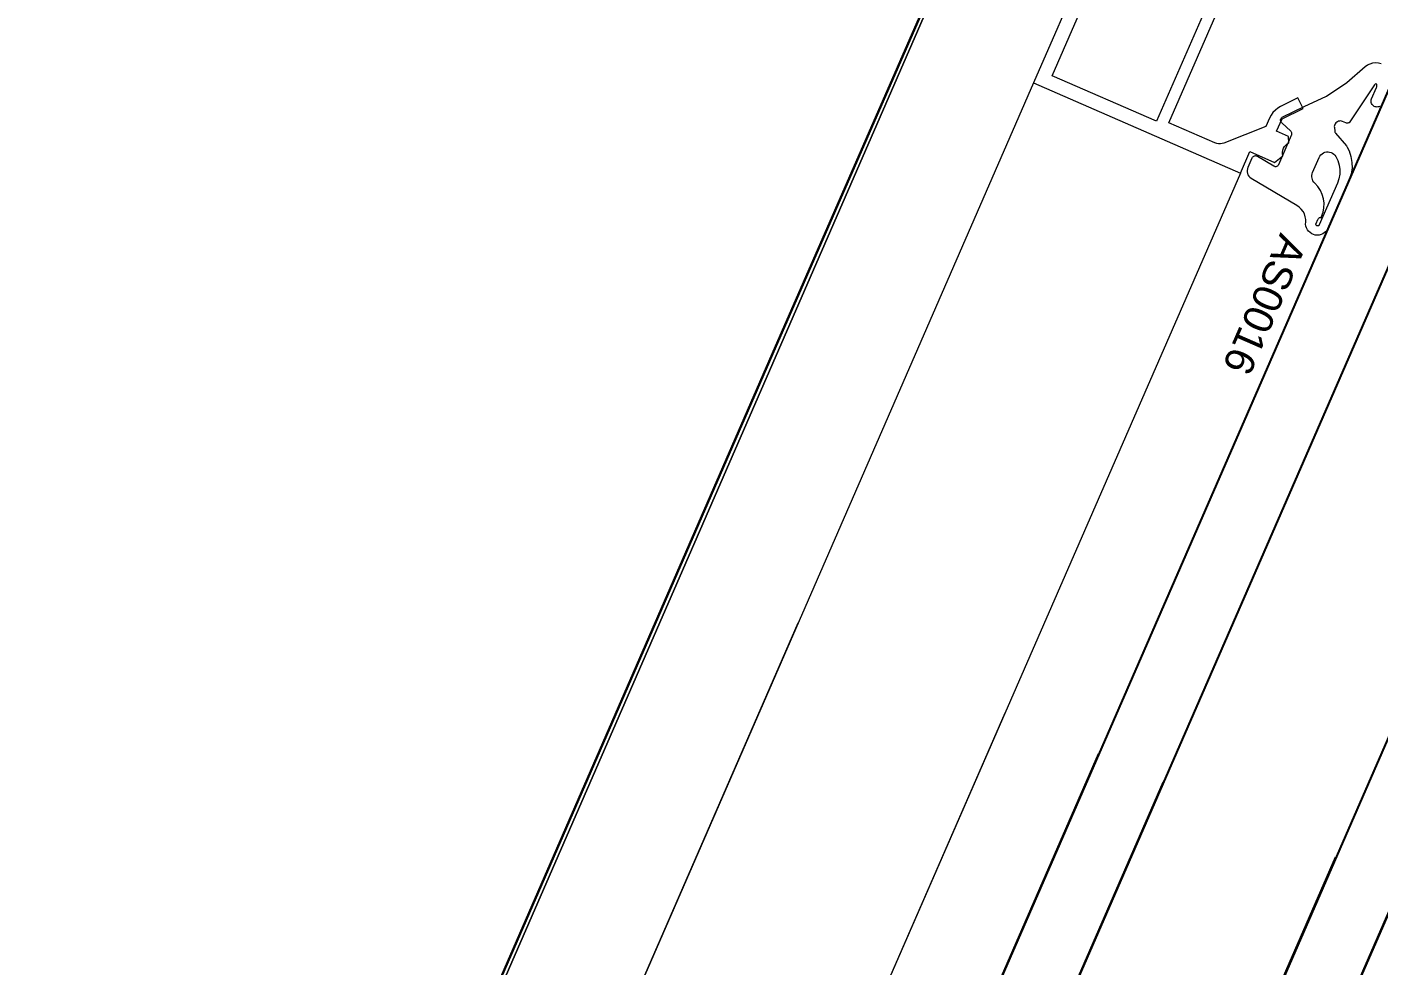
# Model space of a CAD drawing. Header units: millimetres. Extents: x -50172 to 90294, y -80883 to 956680.
# Drawn here: x 5347.8 to 5462.8, y -15168.1 to -15088.3 of the extents above; entities that cross this region are included whole.
import ezdxf

# ---------------------------------------------------------------- set-up
doc = ezdxf.new("R2010")
doc.units = ezdxf.units.MM
doc.header["$MEASUREMENT"] = 0
doc.linetypes.add('Dot & Dashed', pattern=[670.277762, 352.777767, -176.388884, 0, -141.111112])
for name, color, linetype, lineweight in [('0_Pen_No__2', 8, 'Continuous', 15), ('0_Pen_No__5', 7, 'Continuous', 25), ('0_Pen_No__7', 7, 'Continuous', 35), ('0_Pen_No__9', 7, 'Continuous', 13), ('New_A-20-M_Roof_Pen_No__93', 8, 'Continuous', 13), ('New_A-25-M_Curtain_Wall_Pen_No__90', 8, 'Continuous', 20), ('New_A-25-M_Wall_Ext_Pen_No__87', 8, 'Continuous', 20)]:
    doc.layers.add(name, color=color, linetype=linetype, lineweight=lineweight)
for name, color, linetype in [('New_A-20-M_Roof', 7, 'Continuous'), ('New_A-25-M_Curtain_Wall', 7, 'Continuous'), ('New_A-25-M_Wall_Ext', 7, 'Continuous'), ('New_ArchiCAD Windows', 7, 'Continuous')]:
    doc.layers.add(name, color=color, linetype=linetype)
doc.layers.add('New_A-25-M_Curtain_Wall_Pen_No__69', color=7, linetype='Continuous', lineweight=20, true_color=0x606060)
doc.layers.add('New_ArchiCAD Windows_Pen_No__23', color=7, linetype='Continuous', lineweight=30, true_color=0x2a2a2a)
doc.styles.add('GENERATED_STYLE_3', font='')
doc.styles.get('GENERATED_STYLE_3').set_extended_font_data('Arial')

# ---------------------------------------------------------------- blocks, each defined once
blk = doc.blocks.new('Wall_2_1', base_point=(10092.6, -4631.3))
at = {"layer": 'New_A-25-M_Wall_Ext_Pen_No__87', "linetype": 'Continuous', "flags": 128}
blk.add_lwpolyline([(10000.93, -4591.33), (2142.47, -22613.27)], dxfattribs=at)
blk = doc.blocks.new('Wall_4_1', base_point=(9982.59, -4632.6))
at = {"layer": 'New_A-25-M_Wall_Ext_Pen_No__87', "linetype": 'Continuous', "flags": 128}
blk.add_lwpolyline([(4871.77, -16353.33), (9982.59, -4632.6)], dxfattribs=at)
blk = doc.blocks.new('Triple Window 19_2')
at = {"layer": 'New_ArchiCAD Windows_Pen_No__23', "linetype": 'Continuous'}
for p, q in [((662.5, 0), (725, 0)), ((725, 0), (812.5, 0))]:
    blk.add_line(p, q, dxfattribs=at)
blk = doc.blocks.new('Wall_239_1', base_point=(10165.92, -4712.54))
at = {"layer": 'New_ArchiCAD Windows', "color": 251, "linetype": 'Continuous', "lineweight": 20, "true_color": 0x606060, "xscale": -1, "zscale": 1000, "rotation": 66.44041158399281}
blk.add_blockref('Triple Window 19_2', (5701.05, -14451.52), dxfattribs=at)
blk = doc.blocks.new('Morph_2_1')
at = {"layer": 'New_A-20-M_Roof_Pen_No__93', "linetype": 'Continuous', "flags": 128}
blk.add_lwpolyline([(2064.53, -22792.01), (10012.82, -4564.06)], dxfattribs=at)
blk = doc.blocks.new('Beam_8_1', base_point=(10000.93, -4591.33))
at = {"layer": 'New_A-25-M_Curtain_Wall_Pen_No__69', "linetype": 'Dot & Dashed'}
blk.add_line((10000.93, -4591.33), (2142.47, -22613.27), dxfattribs=at)
at = {"layer": 'New_A-25-M_Curtain_Wall_Pen_No__90', "linetype": 'Continuous'}
blk.add_line((10000.93, -4591.33), (2142.47, -22613.27), dxfattribs=at)

msp = doc.modelspace()

# ---------------------------------------------------------------- linework, layer by layer
at = {"layer": '0_Pen_No__2', "linetype": 'Continuous', "flags": 128}
for points in [[(5442.14, -15073.15), (5433.46, -15093.04), (5451.06, -15100.71), (5451.86, -15098.88), (5453.97, -15099.8), (5454.66, -15099.23), (5454.64, -15099.07), (5454.64, -15098.91), (5454.67, -15098.75), (5454.73, -15098.59), (5454.81, -15098.45), (5454.91, -15098.32), (5455.03, -15098.21), (5455.17, -15098.13), (5455.15, -15097.59), (5454.14, -15097.15), (5454.6, -15096.09), (5456.39, -15095.2), (5455.95, -15094.31), (5454.48, -15095.04), (5454.24, -15095.18), (5454.03, -15095.35), (5453.83, -15095.55), (5453.67, -15095.78), (5453.54, -15096.03), (5453.23, -15096.75), (5449.66, -15098.15), (5449.51, -15098.19), (5449.36, -15098.21), (5449.2, -15098.21), (5449.04, -15098.18), (5448.89, -15098.13), (5444.97, -15096.42)], [(5444.97, -15096.42), (5452.28, -15079.65)]]:
    msp.add_lwpolyline(points, dxfattribs=at)
msp.add_lwpolyline([(5443.93, -15096.29), (5435.04, -15092.42), (5442.68, -15074.91), (5444.59, -15075.74), (5444.73, -15075.79), (5444.89, -15075.82), (5445.05, -15075.82), (5445.2, -15075.8), (5445.35, -15075.76), (5447.2, -15075.03), (5450.79, -15076.59), (5450.75, -15077.11), (5450.8, -15077.63), (5450.94, -15078.13), (5451.17, -15078.6), (5451.46, -15079.03)], close=True, dxfattribs=at)
at = {"layer": '0_Pen_No__5', "linetype": 'Continuous'}
for p, q in [((5465.43, -15089.52), (5343.16, -15369.94)), ((5470.93, -15091.92), (5348.66, -15372.34)), ((5485.6, -15098.32), (5363.32, -15378.73)), ((5491.1, -15100.71), (5368.82, -15381.13)), ((5316.74, -15430.51), (5439.02, -15150.1)), ((5322.24, -15432.91), (5444.52, -15152.5)), ((5336.91, -15439.31), (5459.18, -15158.89)), ((5342.41, -15441.71), (5464.68, -15161.29))]:
    msp.add_line(p, q, dxfattribs=at)
at = {"layer": '0_Pen_No__9', "linetype": 'Continuous'}
for p, q in [((5433.46, -15093.04), (5317.58, -15358.79)), ((5451.06, -15100.71), (5335.18, -15366.46)), ((5297.56, -15404.7), (5413.44, -15138.95)), ((5315.16, -15412.37), (5431.04, -15146.62))]:
    msp.add_line(p, q, dxfattribs=at)
at = {"layer": '0_Pen_No__9', "linetype": 'Continuous', "flags": 128}
msp.add_lwpolyline([(5462.92, -15095.03), (5462.84, -15095.06), (5462.76, -15095.08), (5462.68, -15095.09), (5462.6, -15095.08), (5462.52, -15095.06), (5462.44, -15095.03), (5462.37, -15094.98), (5462.31, -15094.93), (5462.26, -15094.86), (5462.22, -15094.79), (5462.19, -15094.71), (5462.18, -15094.63), (5462.18, -15094.55), (5462.19, -15094.47), (5462.22, -15094.39), (5462.64, -15093.42), (5462.66, -15093.37), (5462.67, -15093.32), (5462.67, -15093.28), (5462.67, -15093.23), (5462.66, -15093.18), (5462.64, -15093.14), (5462.61, -15093.1), (5462.57, -15093.12), (5462.53, -15093.14), (5462.49, -15093.18), (5462.46, -15093.21), (5460.38, -15096.35), (5460.32, -15096.42), (5460.26, -15096.44), (5460.21, -15096.46), (5460.17, -15096.46), (5460.12, -15096.46), (5460.07, -15096.45), (5460.03, -15096.44), (5459.74, -15096.31), (5459.66, -15096.29), (5459.57, -15096.27), (5459.49, -15096.28), (5459.4, -15096.29), (5459.32, -15096.33), (5459.25, -15096.37), (5459.18, -15096.43), (5459.13, -15096.5), (5459.09, -15096.57), (5459.06, -15096.66), (5459.04, -15096.74), (5459.05, -15096.83), (5459.08, -15097.14), (5459.09, -15097.18), (5459.1, -15097.23), (5459.13, -15097.26), (5459.15, -15097.3), (5460.08, -15098.39), (5460.12, -15098.45), (5460.15, -15098.51), (5460.3, -15098.82), (5460.46, -15099.29), (5460.55, -15099.79), (5460.56, -15100.29), (5460.48, -15100.78), (5460.31, -15101.26), (5458.52, -15105.38), (5458.44, -15105.53), (5458.34, -15105.66), (5458.22, -15105.77), (5458.08, -15105.86), (5457.92, -15105.93), (5457.76, -15105.97), (5457.6, -15105.98), (5457.43, -15105.97), (5457.27, -15105.93), (5457.12, -15105.86), (5456.98, -15105.77), (5456.86, -15105.65), (5456.76, -15105.52), (5456.68, -15105.37), (5456.63, -15105.22), (5456.6, -15105.05), (5456.61, -15104.89), (5456.61, -15104.65), (5456.57, -15104.41), (5456.5, -15104.17), (5456.39, -15103.96), (5456.24, -15103.76), (5456.07, -15103.59), (5455.87, -15103.45), (5451.97, -15101.17), (5451.87, -15101.08), (5451.79, -15100.97), (5451.72, -15100.86), (5451.68, -15100.73), (5451.65, -15100.6), (5451.65, -15100.47), (5451.68, -15100.34), (5451.72, -15100.21), (5452.07, -15099.4), (5452.09, -15099.36), (5452.12, -15099.32), (5452.16, -15099.29), (5452.2, -15099.26), (5452.25, -15099.24), (5452.3, -15099.23), (5452.35, -15099.22), (5452.4, -15099.23), (5452.45, -15099.24), (5452.5, -15099.27), (5453.91, -15100.1), (5453.96, -15100.12), (5454, -15100.13), (5454.05, -15100.14), (5454.11, -15100.13), (5454.15, -15100.12), (5454.2, -15100.1), (5454.24, -15100.08), (5454.28, -15100.04), (5454.31, -15100), (5454.34, -15099.96), (5455.41, -15097.49), (5455.43, -15097.45), (5455.44, -15097.4), (5455.44, -15097.36), (5455.43, -15097.31), (5455.42, -15097.27), (5455.4, -15097.23), (5455.37, -15097.19), (5455.34, -15097.15), (5454.57, -15096.42), (5454.54, -15096.38), (5454.51, -15096.34), (5454.49, -15096.29), (5454.48, -15096.24), (5454.48, -15096.19), (5454.48, -15096.14), (5454.49, -15096.09), (5454.52, -15096.05), (5454.55, -15096.01), (5454.58, -15095.97), (5454.62, -15095.94), (5454.67, -15095.92), (5456.48, -15095.04), (5458.37, -15094.15), (5460.11, -15093.01), (5461.68, -15091.64), (5461.88, -15091.5), (5462.09, -15091.4), (5462.32, -15091.34), (5462.56, -15091.31), (5462.8, -15091.33), (5463.03, -15091.39)], dxfattribs=at)
msp.add_lwpolyline([(5457.75, -15099.38), (5457.82, -15099.26), (5457.9, -15099.15), (5458, -15099.06), (5458.12, -15098.99), (5458.24, -15098.93), (5458.37, -15098.9), (5458.51, -15098.9), (5458.64, -15098.91), (5458.77, -15098.95), (5458.89, -15099.01), (5459, -15099.08), (5459.1, -15099.18), (5459.18, -15099.29), (5459.35, -15099.64), (5459.46, -15100.02), (5459.52, -15100.41), (5459.51, -15100.8), (5459.44, -15101.18), (5459.31, -15101.55), (5457.76, -15105.11), (5457.75, -15105.13), (5457.74, -15105.15), (5457.72, -15105.17), (5457.7, -15105.18), (5457.68, -15105.19), (5457.65, -15105.19), (5457.63, -15105.2), (5457.6, -15105.19), (5457.58, -15105.19), (5457.56, -15105.18), (5457.54, -15105.17), (5457.52, -15105.15), (5457.5, -15105.13), (5457.49, -15105.11), (5457.48, -15105.08), (5457.48, -15105.06), (5457.48, -15105.03), (5457.48, -15105.01), (5457.49, -15104.99), (5457.64, -15104.65), (5457.66, -15104.61), (5457.69, -15104.57), (5457.72, -15104.54), (5457.76, -15104.51), (5457.8, -15104.49), (5457.84, -15104.48), (5457.89, -15104.47), (5457.93, -15104.47), (5457.97, -15104.39), (5458.1, -15104.03), (5458.16, -15103.65), (5458.18, -15103.27), (5458.13, -15102.88), (5458.02, -15102.51), (5457.86, -15102.17), (5457.64, -15101.85), (5457.38, -15101.56), (5457.3, -15101.47), (5457.23, -15101.37), (5457.18, -15101.26), (5457.15, -15101.14), (5457.13, -15101.02), (5457.13, -15100.9), (5457.15, -15100.77), (5457.2, -15100.66)], close=True, dxfattribs=at)

# ---------------------------------------------------------------- block references
at = {"layer": 'New_A-20-M_Roof', "linetype": 'Continuous', "lineweight": 0}
msp.add_blockref('Morph_2_1', (0, 0), dxfattribs=at)
at = {"layer": 'New_A-25-M_Curtain_Wall', "color": 8, "lineweight": 20}
msp.add_blockref('Beam_8_1', (10000.93, -4591.33), dxfattribs=at)
at = {"layer": 'New_A-25-M_Wall_Ext', "color": 250, "lineweight": 50, "true_color": 0x2a2a2a}
for name, p in [('Wall_4_1', (9982.59, -4632.6)), ('Wall_239_1', (10165.92, -4712.54)), ('Wall_2_1', (10092.6, -4631.3))]:
    msp.add_blockref(name, p, dxfattribs=at)

# ---------------------------------------------------------------- texts
at = {"layer": '0_Pen_No__7', "linetype": 'Continuous', "insert": (5454.44, -15105.7), "char_height": 2.5, "attachment_point": 7, "rotation": 246.4404, "style": 'GENERATED_STYLE_3'}
msp.add_mtext('\\A1;{\\fArial|b0|i0|c0|p34;AS0016}', dxfattribs=at)

doc.saveas('drawing.dxf')
